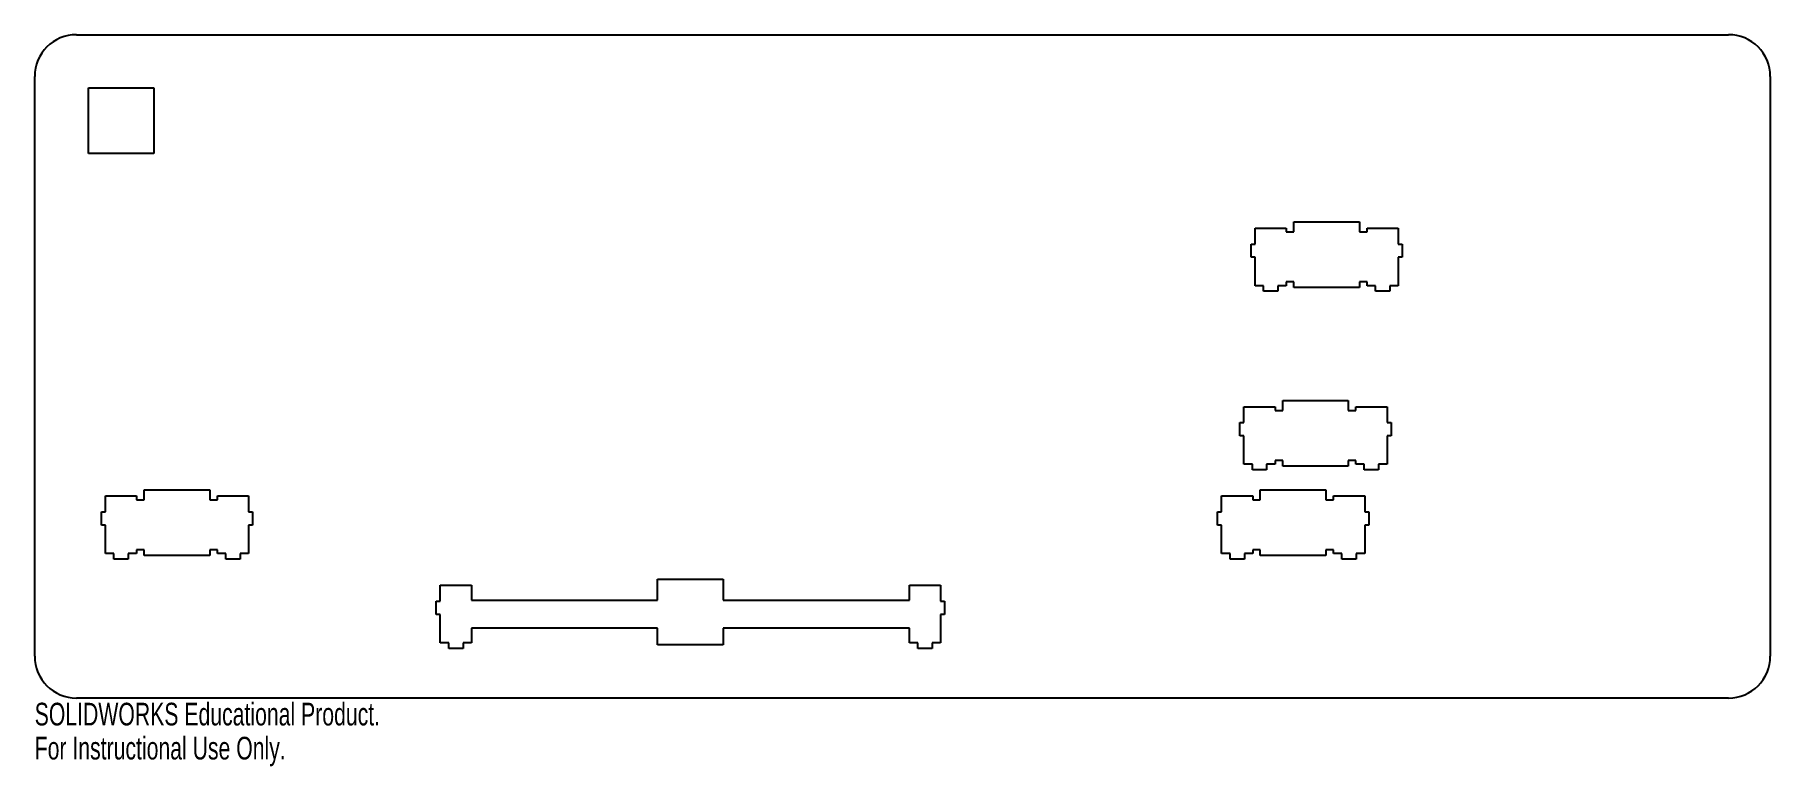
# Model space of a CAD drawing. Header units: millimetres. Extents: x -185 to 185, y -85 to 71.
import ezdxf

# ---------------------------------------------------------------- set-up
doc = ezdxf.new("R2010")
doc.units = ezdxf.units.MM
doc.styles.add('SLDTEXTSTYLE0', font='TXT', dxfattribs={"width": 0.7})

msp = doc.modelspace()

# ---------------------------------------------------------------- linework, layer by layer
at = {"color": 7, "linetype": 'Continuous', "lineweight": 25}
for p, q in [((-176.2, 70.75), (176.2, 70.75)), ((-185.14, -61.81), (-185.14, 61.81)), ((-173.69, 45.39), (-173.69, 59.39)), ((-173.69, 59.39), (-159.69, 59.39)), ((-159.69, 59.39), (-159.69, 45.39)), ((185.14, 61.81), (185.14, -61.81)), ((-159.69, 45.39), (-173.69, 45.39)), ((83.49, 28.71), (83.49, 30.81)), ((83.49, 30.81), (97.49, 30.81)), ((97.49, 30.81), (97.49, 28.71)), ((74.36, 23.3), (74.36, 26.1)), ((74.36, 26.1), (75.22, 26.1)), ((75.22, 26.1), (75.22, 29.5)), ((75.22, 29.5), (81.88, 29.5)), ((81.88, 29.5), (81.88, 28.71)), ((81.88, 28.71), (83.49, 28.71)), ((97.49, 28.71), (99.1, 28.71)), ((99.1, 28.71), (99.1, 29.5)), ((99.1, 29.5), (105.75, 29.5)), ((105.75, 29.5), (105.75, 26.1)), ((105.75, 26.1), (106.62, 26.1)), ((106.62, 26.1), (106.62, 23.3)), ((75.22, 23.3), (74.36, 23.3)), ((75.22, 17.21), (75.22, 23.3)), ((106.62, 23.3), (105.75, 23.3)), ((105.75, 23.3), (105.75, 17.21)), ((77.03, 17.21), (75.22, 17.21)), ((77.03, 16.05), (77.03, 17.21)), ((80.07, 16.05), (77.03, 16.05)), ((81.88, 17.21), (80.07, 17.21)), ((80.07, 17.21), (80.07, 16.05)), ((83.49, 18), (81.88, 18)), ((81.88, 18), (81.88, 17.21)), ((83.49, 16.81), (83.49, 18)), ((97.49, 16.81), (83.49, 16.81)), ((99.1, 18), (97.49, 18)), ((97.49, 18), (97.49, 16.81)), ((99.1, 17.21), (99.1, 18)), ((100.9, 17.21), (99.1, 17.21)), ((100.9, 16.05), (100.9, 17.21)), ((103.95, 16.05), (100.9, 16.05)), ((105.75, 17.21), (103.95, 17.21)), ((103.95, 17.21), (103.95, 16.05)), ((81.11, -9.39), (81.11, -7.29)), ((81.11, -7.29), (95.11, -7.29)), ((95.11, -7.29), (95.11, -9.39)), ((72.84, -12), (72.84, -8.6)), ((72.84, -8.6), (79.5, -8.6)), ((79.5, -8.6), (79.5, -9.39)), ((79.5, -9.39), (81.11, -9.39)), ((95.11, -9.39), (96.72, -9.39)), ((96.72, -9.39), (96.72, -8.6)), ((96.72, -8.6), (103.37, -8.6)), ((103.37, -8.6), (103.37, -12)), ((71.98, -14.8), (71.98, -12)), ((71.98, -12), (72.84, -12)), ((72.84, -14.8), (71.98, -14.8)), ((72.84, -20.89), (72.84, -14.8)), ((103.37, -12), (104.24, -12)), ((104.24, -14.8), (103.37, -14.8)), ((103.37, -14.8), (103.37, -20.89)), ((104.24, -12), (104.24, -14.8)), ((74.64, -20.89), (72.84, -20.89)), ((74.64, -22.05), (74.64, -20.89)), ((77.69, -22.05), (74.64, -22.05)), ((79.5, -20.89), (77.69, -20.89)), ((77.69, -20.89), (77.69, -22.05)), ((81.11, -20.1), (79.5, -20.1)), ((79.5, -20.1), (79.5, -20.89)), ((81.11, -21.29), (81.11, -20.1)), ((95.11, -21.29), (81.11, -21.29)), ((96.72, -20.1), (95.11, -20.1)), ((95.11, -20.1), (95.11, -21.29)), ((96.72, -20.89), (96.72, -20.1)), ((98.52, -20.89), (96.72, -20.89)), ((98.52, -22.05), (98.52, -20.89)), ((101.57, -22.05), (98.52, -22.05)), ((103.37, -20.89), (101.57, -20.89)), ((101.57, -20.89), (101.57, -22.05)), ((-170.05, -31.05), (-170.05, -27.65)), ((-170.05, -27.65), (-163.39, -27.65)), ((-163.39, -27.65), (-163.39, -28.44)), ((-163.39, -28.44), (-161.78, -28.44)), ((-161.78, -28.44), (-161.78, -26.34)), ((-161.78, -26.34), (-147.78, -26.34)), ((-147.78, -26.34), (-147.78, -28.44)), ((-147.78, -28.44), (-146.17, -28.44)), ((-146.17, -28.44), (-146.17, -27.65)), ((-146.17, -27.65), (-139.52, -27.65)), ((-139.52, -27.65), (-139.52, -31.05)), ((68.08, -31.05), (68.08, -27.65)), ((68.08, -27.65), (74.73, -27.65)), ((74.73, -27.65), (74.73, -28.44)), ((74.73, -28.44), (76.34, -28.44)), ((76.34, -28.44), (76.34, -26.34)), ((76.34, -26.34), (90.34, -26.34)), ((90.34, -26.34), (90.34, -28.44)), ((90.34, -28.44), (91.95, -28.44)), ((91.95, -28.44), (91.95, -27.65)), ((91.95, -27.65), (98.61, -27.65)), ((98.61, -27.65), (98.61, -31.05)), ((-170.91, -33.85), (-170.91, -31.05)), ((-170.91, -31.05), (-170.05, -31.05)), ((-139.52, -31.05), (-138.65, -31.05)), ((-138.65, -31.05), (-138.65, -33.85)), ((67.21, -33.85), (67.21, -31.05)), ((67.21, -31.05), (68.08, -31.05)), ((98.61, -31.05), (99.47, -31.05)), ((99.47, -31.05), (99.47, -33.85)), ((-170.05, -33.85), (-170.91, -33.85)), ((-170.05, -39.94), (-170.05, -33.85)), ((-138.65, -33.85), (-139.52, -33.85)), ((-139.52, -33.85), (-139.52, -39.94)), ((68.08, -33.85), (67.21, -33.85)), ((68.08, -39.94), (68.08, -33.85)), ((99.47, -33.85), (98.61, -33.85)), ((98.61, -33.85), (98.61, -39.94)), ((-168.24, -39.94), (-170.05, -39.94)), ((-168.24, -41.1), (-168.24, -39.94)), ((-163.39, -39.94), (-165.2, -39.94)), ((-165.2, -39.94), (-165.2, -41.1)), ((-161.78, -39.15), (-163.39, -39.15)), ((-163.39, -39.15), (-163.39, -39.94)), ((-161.78, -40.34), (-161.78, -39.15)), ((-147.78, -40.34), (-161.78, -40.34)), ((-146.17, -39.15), (-147.78, -39.15)), ((-147.78, -39.15), (-147.78, -40.34)), ((-146.17, -39.94), (-146.17, -39.15)), ((-144.37, -39.94), (-146.17, -39.94)), ((-144.37, -41.1), (-144.37, -39.94)), ((-139.52, -39.94), (-141.32, -39.94)), ((-141.32, -39.94), (-141.32, -41.1)), ((69.88, -39.94), (68.08, -39.94)), ((69.88, -41.1), (69.88, -39.94)), ((74.73, -39.94), (72.93, -39.94)), ((72.93, -39.94), (72.93, -41.1)), ((76.34, -39.15), (74.73, -39.15)), ((74.73, -39.15), (74.73, -39.94)), ((76.34, -40.34), (76.34, -39.15)), ((90.34, -40.34), (76.34, -40.34)), ((91.95, -39.15), (90.34, -39.15)), ((90.34, -39.15), (90.34, -40.34)), ((91.95, -39.94), (91.95, -39.15)), ((93.76, -39.94), (91.95, -39.94)), ((93.76, -41.1), (93.76, -39.94)), ((98.61, -39.94), (96.81, -39.94)), ((96.81, -39.94), (96.81, -41.1)), ((-165.2, -41.1), (-168.24, -41.1)), ((-141.32, -41.1), (-144.37, -41.1)), ((72.93, -41.1), (69.88, -41.1)), ((96.81, -41.1), (93.76, -41.1)), ((-98.61, -50.1), (-98.61, -46.7)), ((-98.61, -46.7), (-91.95, -46.7)), ((-91.95, -46.7), (-91.95, -49.87)), ((-52.24, -49.87), (-52.24, -45.39)), ((-52.24, -45.39), (-38.24, -45.39)), ((-38.24, -45.39), (-38.24, -49.87)), ((1.47, -49.87), (1.47, -46.7)), ((1.47, -46.7), (8.12, -46.7)), ((8.12, -46.7), (8.12, -50.1)), ((-99.47, -52.9), (-99.47, -50.1)), ((-99.47, -50.1), (-98.61, -50.1)), ((-91.95, -49.87), (-52.24, -49.87)), ((-38.24, -49.87), (1.47, -49.87)), ((8.12, -50.1), (8.99, -50.1)), ((8.99, -50.1), (8.99, -52.9)), ((-98.61, -52.9), (-99.47, -52.9)), ((-98.61, -58.99), (-98.61, -52.9)), ((8.99, -52.9), (8.12, -52.9)), ((8.12, -52.9), (8.12, -58.99)), ((-96.81, -58.99), (-98.61, -58.99)), ((-96.81, -60.15), (-96.81, -58.99)), ((-91.95, -58.99), (-93.76, -58.99)), ((-93.76, -58.99), (-93.76, -60.15)), ((-52.24, -55.82), (-91.95, -55.82)), ((-91.95, -55.82), (-91.95, -58.99)), ((-52.24, -59.39), (-52.24, -55.82)), ((1.47, -55.82), (-38.24, -55.82)), ((-38.24, -55.82), (-38.24, -59.39)), ((1.47, -58.99), (1.47, -55.82)), ((3.27, -58.99), (1.47, -58.99)), ((3.27, -60.15), (3.27, -58.99)), ((8.12, -58.99), (6.32, -58.99)), ((6.32, -58.99), (6.32, -60.15)), ((-93.76, -60.15), (-96.81, -60.15)), ((-38.24, -59.39), (-52.24, -59.39)), ((6.32, -60.15), (3.27, -60.15)), ((176.2, -70.75), (-176.2, -70.75))]:
    msp.add_line(p, q, dxfattribs=at)
for centre, start, end in [((-176.2, 61.81), 90, 180), ((176.2, 61.81), 0, 90), ((-176.2, -61.81), 180, 270), ((176.2, -61.81), 270, 0)]:
    msp.add_arc(centre, 8.94, start, end, dxfattribs=at)

# ---------------------------------------------------------------- texts
at = {"color": 7, "linetype": 'Continuous', "char_height": 4.8336, "attachment_point": 1, "style": 'SLDTEXTSTYLE0'}
for s, insert in [('SOLIDWORKS Educational Product.', (-185.14, -71.76)), ('For Instructional Use Only.', (-185.14, -79.02))]:
    msp.add_mtext(s, dxfattribs=dict(at, insert=insert))

doc.saveas('drawing.dxf')
